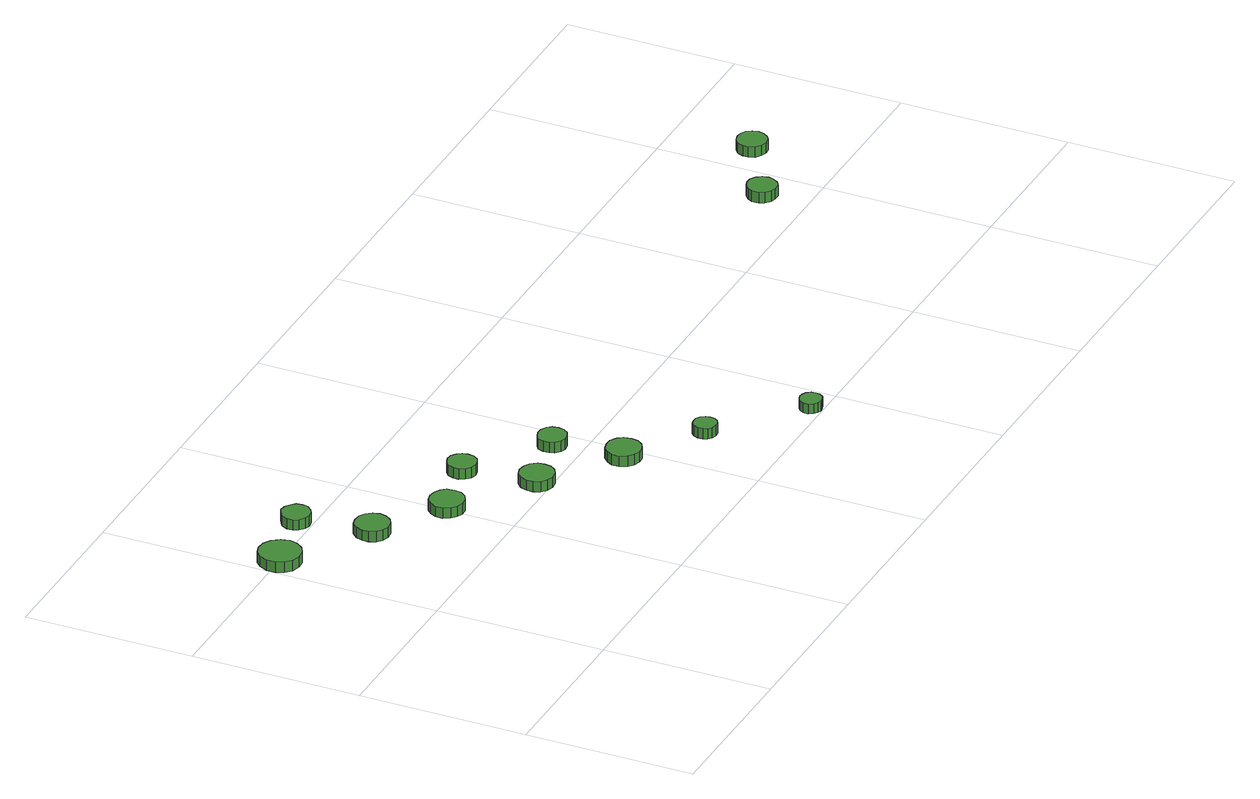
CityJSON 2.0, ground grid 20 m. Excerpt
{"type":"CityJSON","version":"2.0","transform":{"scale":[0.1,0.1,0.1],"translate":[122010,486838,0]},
"CityObjects":{
"tree1":{"type":"SolitaryVegetationObject","attributes":{"function":"something"},"geometry":[{"type":"MultiSurface","lod":"1","boundaries":[[[0,1,2,3,4,5,6,7,8,9,10,11,12,13,14]],[[15,16,17,18,19,20,21,22,23,24,25,26,27,28,29]],[[0,29,28,1]],[[1,28,27,2]],[[2,27,26,3]],[[3,26,25,4]],[[4,25,24,5]],[[5,24,23,6]],[[6,23,22,7]],[[7,22,21,8]],[[8,21,20,9]],[[9,20,19,10]],[[10,19,18,11]],[[11,18,17,12]],[[12,17,16,13]],[[13,16,15,14]],[[14,15,29,0]]]}]},
"tree2":{"type":"SolitaryVegetationObject","attributes":{"function":"something"},"geometry":[{"type":"MultiSurface","lod":"1","boundaries":[[[30,31,32,33,34,35,36,37,38,39,40,41,42,43,44]],[[45,46,47,48,49,50,51,52,53,54,55,56,57,58,59]],[[30,59,58,31]],[[31,58,57,32]],[[32,57,56,33]],[[33,56,55,34]],[[34,55,54,35]],[[35,54,53,36]],[[36,53,52,37]],[[37,52,51,38]],[[38,51,50,39]],[[39,50,49,40]],[[40,49,48,41]],[[41,48,47,42]],[[42,47,46,43]],[[43,46,45,44]],[[44,45,59,30]]]}]},
"tree3":{"type":"SolitaryVegetationObject","attributes":{"function":"something"},"geometry":[{"type":"MultiSurface","lod":"1","boundaries":[[[60,61,62,63,64,65,66,67,68,69,70,71,72,73,74]],[[75,76,77,78,79,80,81,82,83,84,85,86,87,88,89]],[[60,89,88,61]],[[61,88,87,62]],[[62,87,86,63]],[[63,86,85,64]],[[64,85,84,65]],[[65,84,83,66]],[[66,83,82,67]],[[67,82,81,68]],[[68,81,80,69]],[[69,80,79,70]],[[70,79,78,71]],[[71,78,77,72]],[[72,77,76,73]],[[73,76,75,74]],[[74,75,89,60]]]}]},
"tree4":{"type":"SolitaryVegetationObject","attributes":{"function":"something"},"geometry":[{"type":"MultiSurface","lod":"1","boundaries":[[[90,91,92,93,94,95,96,97,98,99,100,101,102,103,104]],[[105,106,107,108,109,110,111,112,113,114,115,116,117,118,119]],[[90,119,118,91]],[[91,118,117,92]],[[92,117,116,93]],[[93,116,115,94]],[[94,115,114,95]],[[95,114,113,96]],[[96,113,112,97]],[[97,112,111,98]],[[98,111,110,99]],[[99,110,109,100]],[[100,109,108,101]],[[101,108,107,102]],[[102,107,106,103]],[[103,106,105,104]],[[104,105,119,90]]]}]},
"tree5":{"type":"SolitaryVegetationObject","attributes":{"function":"something"},"geometry":[{"type":"MultiSurface","lod":"1","boundaries":[[[120,121,122,123,124,125,126,127,128,129,130,131,132,133,134]],[[135,136,137,138,139,140,141,142,143,144,145,146,147,148,149]],[[120,149,148,121]],[[121,148,147,122]],[[122,147,146,123]],[[123,146,145,124]],[[124,145,144,125]],[[125,144,143,126]],[[126,143,142,127]],[[127,142,141,128]],[[128,141,140,129]],[[129,140,139,130]],[[130,139,138,131]],[[131,138,137,132]],[[132,137,136,133]],[[133,136,135,134]],[[134,135,149,120]]]}]},
"tree6":{"type":"SolitaryVegetationObject","attributes":{"function":"something"},"geometry":[{"type":"MultiSurface","lod":"1","boundaries":[[[150,151,152,153,154,155,156,157,158,159,160,161,162,163,164]],[[165,166,167,168,169,170,171,172,173,174,175,176,177,178,179]],[[150,179,178,151]],[[151,178,177,152]],[[152,177,176,153]],[[153,176,175,154]],[[154,175,174,155]],[[155,174,173,156]],[[156,173,172,157]],[[157,172,171,158]],[[158,171,170,159]],[[159,170,169,160]],[[160,169,168,161]],[[161,168,167,162]],[[162,167,166,163]],[[163,166,165,164]],[[164,165,179,150]]]}]},
"tree7":{"type":"SolitaryVegetationObject","attributes":{"function":"something"},"geometry":[{"type":"MultiSurface","lod":"1","boundaries":[[[180,181,182,183,184,185,186,187,188,189,190,191,192,193,194]],[[195,196,197,198,199,200,201,202,203,204,205,206,207,208,209]],[[180,209,208,181]],[[181,208,207,182]],[[182,207,206,183]],[[183,206,205,184]],[[184,205,204,185]],[[185,204,203,186]],[[186,203,202,187]],[[187,202,201,188]],[[188,201,200,189]],[[189,200,199,190]],[[190,199,198,191]],[[191,198,197,192]],[[192,197,196,193]],[[193,196,195,194]],[[194,195,209,180]]]}]},
"tree8":{"type":"SolitaryVegetationObject","attributes":{"function":"something"},"geometry":[{"type":"MultiSurface","lod":"1","boundaries":[[[210,211,212,213,214,215,216,217,218,219,220,221,222,223,224]],[[225,226,227,228,229,230,231,232,233,234,235,236,237,238,239]],[[210,239,238,211]],[[211,238,237,212]],[[212,237,236,213]],[[213,236,235,214]],[[214,235,234,215]],[[215,234,233,216]],[[216,233,232,217]],[[217,232,231,218]],[[218,231,230,219]],[[219,230,229,220]],[[220,229,228,221]],[[221,228,227,222]],[[222,227,226,223]],[[223,226,225,224]],[[224,225,239,210]]]}]},
"tree9":{"type":"SolitaryVegetationObject","attributes":{"function":"something"},"geometry":[{"type":"MultiSurface","lod":"1","boundaries":[[[240,241,242,243,244,245,246,247,248,249,250,251,252,253,254]],[[255,256,257,258,259,260,261,262,263,264,265,266,267,268,269]],[[240,269,268,241]],[[241,268,267,242]],[[242,267,266,243]],[[243,266,265,244]],[[244,265,264,245]],[[245,264,263,246]],[[246,263,262,247]],[[247,262,261,248]],[[248,261,260,249]],[[249,260,259,250]],[[250,259,258,251]],[[251,258,257,252]],[[252,257,256,253]],[[253,256,255,254]],[[254,255,269,240]]]}]},
"tree10":{"type":"SolitaryVegetationObject","attributes":{"function":"something"},"geometry":[{"type":"MultiSurface","lod":"1","boundaries":[[[270,271,272,273,274,275,276,277,278,279,280,281,282,283,284]],[[285,286,287,288,289,290,291,292,293,294,295,296,297,298,299]],[[270,299,298,271]],[[271,298,297,272]],[[272,297,296,273]],[[273,296,295,274]],[[274,295,294,275]],[[275,294,293,276]],[[276,293,292,277]],[[277,292,291,278]],[[278,291,290,279]],[[279,290,289,280]],[[280,289,288,281]],[[281,288,287,282]],[[282,287,286,283]],[[283,286,285,284]],[[284,285,299,270]]]}]},
"tree11":{"type":"SolitaryVegetationObject","attributes":{"function":"something"},"geometry":[{"type":"MultiSurface","lod":"1","boundaries":[[[300,301,302,303,304,305,306,307,308,309,310,311,312,313,314]],[[315,316,317,318,319,320,321,322,323,324,325,326,327,328,329]],[[300,329,328,301]],[[301,328,327,302]],[[302,327,326,303]],[[303,326,325,304]],[[304,325,324,305]],[[305,324,323,306]],[[306,323,322,307]],[[307,322,321,308]],[[308,321,320,309]],[[309,320,319,310]],[[310,319,318,311]],[[311,318,317,312]],[[312,317,316,313]],[[313,316,315,314]],[[314,315,329,300]]]}]},
"tree12":{"type":"SolitaryVegetationObject","attributes":{"function":"something"},"geometry":[{"type":"MultiSurface","lod":"1","boundaries":[[[330,331,332,333,334,335,336,337,338,339,340,341,342,343,344]],[[345,346,347,348,349,350,351,352,353,354,355,356,357,358,359]],[[330,359,358,331]],[[331,358,357,332]],[[332,357,356,333]],[[333,356,355,334]],[[334,355,354,335]],[[335,354,353,336]],[[336,353,352,337]],[[337,352,351,338]],[[338,351,350,339]],[[339,350,349,340]],[[340,349,348,341]],[[341,348,347,342]],[[342,347,346,343]],[[343,346,345,344]],[[344,345,359,330]]]}]}
},
"vertices":[
[51,399,22],[48,409,22],[42,418,22],[33,423,22],[23,424,22],[13,421,22],[6,414,22],[2,404,22],[2,394,22],[6,385,22],[13,378,22],[23,375,22],[33,376,22],[42,381,22],[48,389,22],[48,389,9],[42,381,9],[33,376,9],[23,375,9],[13,378,9],[6,385,9],[2,394,9],[2,404,9],[6,414,9],[13,421,9],[23,424,9],[33,423,9],[42,418,9],[48,409,9],[51,399,9],
[144,334,22],[142,342,22],[137,349,22],[130,353,22],[121,354,22],[113,352,22],[107,346,22],[104,338,22],[104,330,22],[107,322,22],[113,317,22],[121,314,22],[130,315,22],[137,319,22],[142,326,22],[142,326,9],[137,319,9],[130,315,9],[121,314,9],[113,317,9],[107,322,9],[104,330,9],[104,338,9],[107,346,9],[113,352,9],[121,354,9],[130,353,9],[137,349,9],[142,342,9],[144,334,9],
[126,419,22],[125,426,22],[120,431,22],[114,435,22],[107,436,22],[101,433,22],[95,429,22],[92,422,22],[92,415,22],[95,409,22],[101,404,22],[107,402,22],[114,403,22],[120,406,22],[125,412,22],[125,412,9],[120,406,9],[114,403,9],[107,402,9],[101,404,9],[95,409,9],[92,415,9],[92,422,9],[95,429,9],[101,433,9],[107,436,9],[114,435,9],[120,431,9],[125,426,9],[126,419,9],
[222,281,23],[221,290,23],[216,296,23],[208,300,23],[200,301,23],[192,299,23],[186,293,23],[182,286,23],[182,277,23],[186,269,23],[192,264,23],[200,261,23],[208,262,23],[216,266,23],[221,273,23],[221,273,10],[216,266,10],[208,262,10],[200,261,10],[192,264,10],[186,269,10],[182,277,10],[182,286,10],[186,293,10],[192,299,10],[200,301,10],[208,300,10],[216,296,10],[221,290,10],[222,281,10],
[314,216,23],[313,224,23],[308,231,23],[301,235,23],[292,236,23],[284,234,23],[278,228,23],[275,220,23],[275,212,23],[278,204,23],[284,199,23],[292,196,23],[301,197,23],[308,201,23],[313,208,23],[313,208,10],[308,201,10],[301,197,10],[292,196,10],[284,199,10],[278,204,10],[275,212,10],[275,220,10],[278,228,10],[284,234,10],[292,236,10],[301,235,10],[308,231,10],[313,224,10],[314,216,10],
[300,301,22],[299,308,22],[295,313,22],[289,317,22],[282,318,22],[275,315,22],[270,311,22],[267,304,22],[267,297,22],[270,291,22],[275,286,22],[282,284,22],[289,285,22],[295,288,22],[299,294,22],[299,294,9],[295,288,9],[289,285,9],[282,284,9],[275,286,9],[270,291,9],[267,297,9],[267,304,9],[270,311,9],[275,315,9],[282,318,9],[289,317,9],[295,313,9],[299,308,9],[300,301,9],
[405,154,22],[404,163,22],[399,169,22],[391,174,22],[383,174,22],[375,172,22],[369,166,22],[365,159,22],[365,150,22],[369,142,22],[375,137,22],[383,134,22],[391,135,22],[399,139,22],[404,146,22],[404,146,9],[399,139,9],[391,135,9],[383,134,9],[375,137,9],[369,142,9],[365,150,9],[365,159,9],[369,166,9],[375,172,9],[383,174,9],[391,174,9],[399,169,9],[404,163,9],[405,154,9],
[393,236,22],[392,243,22],[388,248,22],[381,252,22],[374,252,22],[368,250,22],[362,246,22],[360,239,22],[360,232,22],[362,226,22],[368,221,22],[374,219,22],[381,220,22],[388,223,22],[392,229,22],[392,229,9],[388,223,9],[381,220,9],[374,219,9],[368,221,9],[362,226,9],[360,232,9],[360,239,9],[362,246,9],[368,250,9],[374,252,9],[381,252,9],[388,248,9],[392,243,9],[393,236,9],
[483,96,22],[482,101,22],[479,106,22],[474,109,22],[469,109,22],[463,108,22],[459,104,22],[457,99,22],[457,93,22],[459,88,22],[463,84,22],[469,83,22],[474,83,22],[479,86,22],[482,90,22],[482,90,9],[479,86,9],[474,83,9],[469,83,9],[463,84,9],[459,88,9],[457,93,9],[457,99,9],[459,104,9],[463,108,9],[469,109,9],[474,109,9],[479,106,9],[482,101,9],[483,96,9],
[577,13,23],[576,18,23],[573,23,23],[568,25,23],[563,26,23],[558,24,23],[554,21,23],[551,16,23],[551,10,23],[554,5,23],[558,2,23],[563,0,23],[568,1,23],[573,3,23],[576,8,23],[576,8,11],[573,3,11],[568,1,11],[563,0,11],[558,2,11],[554,5,11],[551,10,11],[551,16,11],[554,21,11],[558,24,11],[563,26,11],[568,25,11],[573,23,11],[576,18,11],[577,13,11],
[975,254,23],[973,261,23],[969,267,23],[963,271,23],[955,271,23],[949,269,23],[943,264,23],[940,258,23],[940,250,23],[943,244,23],[949,239,23],[955,237,23],[963,237,23],[969,241,23],[973,247,23],[973,247,10],[969,241,10],[963,237,10],[955,237,10],[949,239,10],[943,244,10],[940,250,10],[940,258,10],[943,264,10],[949,269,10],[955,271,10],[963,271,10],[969,267,10],[973,261,10],[975,254,10],
[1061,306,22],[1059,313,22],[1055,319,22],[1049,322,22],[1042,323,22],[1035,321,22],[1029,316,22],[1026,309,22],[1026,302,22],[1029,295,22],[1035,291,22],[1042,288,22],[1049,289,22],[1055,293,22],[1059,299,22],[1059,299,9],[1055,293,9],[1049,289,9],[1042,288,9],[1035,291,9],[1029,295,9],[1026,302,9],[1026,309,9],[1029,316,9],[1035,321,9],[1042,323,9],[1049,322,9],[1055,319,9],[1059,313,9],[1061,306,9]
]}
